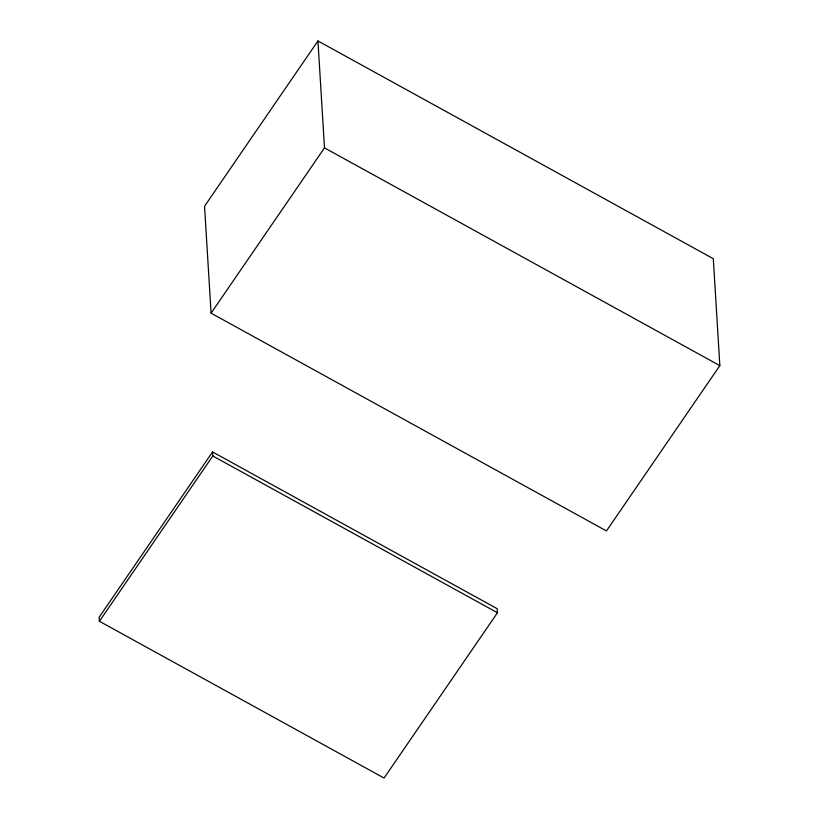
<?xml version="1.0" encoding="UTF-8"?>
<svg xmlns="http://www.w3.org/2000/svg" width="819" height="819" viewBox="0 0 819 819"><rect width="100%" height="100%" fill="white"/><g stroke="black" fill="none" stroke-linecap="round" stroke-linejoin="round"><path stroke-width="1.23" d="M317.946 40.95L204.545 206.245L211.087 313.165L606.449 530.927L719.85 365.632L713.308 258.712L317.946 40.95L324.488 147.87L211.087 313.165M212.551 451.934L99.15 617.229L99.396 621.263L384.06 778.05L497.461 612.755L497.215 608.722L212.551 451.934L212.807 455.968L99.396 621.263M324.488 147.87L719.85 365.632M212.807 455.968L497.461 612.755"/></g></svg>
